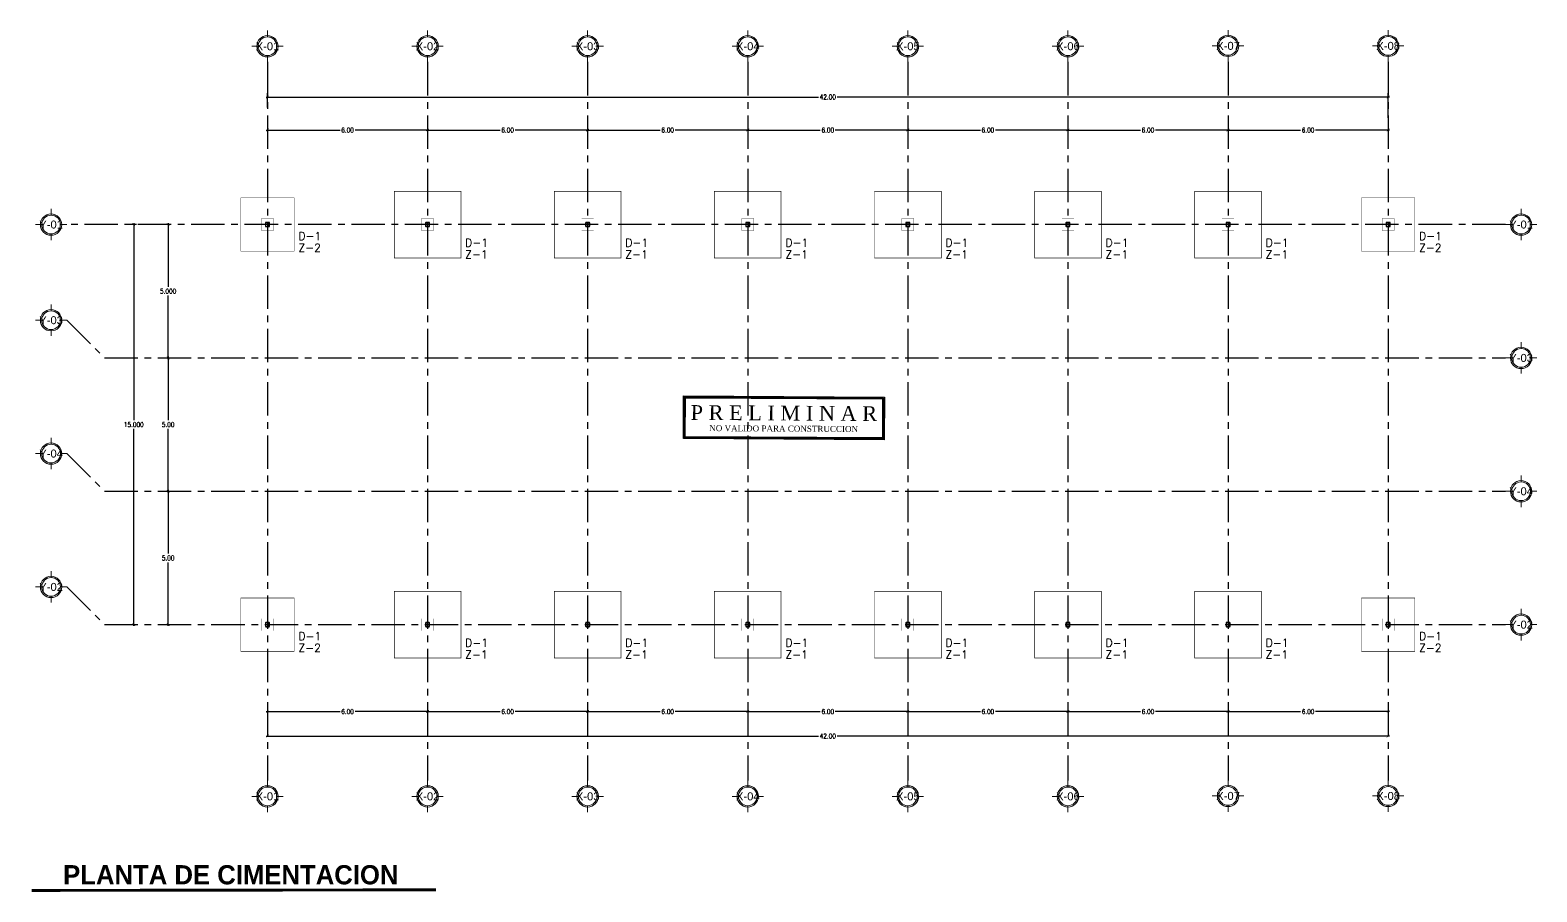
# Model space of a CAD drawing. Header units: millimetres. Extents: x 2153 to 2264, y 1628 to 1660.
# Drawn here: x 2153.4 to 2209.9, y 1627.9 to 1660.2 of the extents above; entities that cross this region are included whole.
import ezdxf
from ezdxf.enums import TextEntityAlignment as Align

# ---------------------------------------------------------------- set-up
doc = ezdxf.new("R2010")
doc.units = ezdxf.units.MM
doc.linetypes.add('CENTER', pattern=[2, 1.25, -0.25, 0.25, -0.25])
for name, color, linetype in [('A-ANNO-LINE', 7, 'Continuous'), ('A-SYMB-AXIS-LINE', 8, 'CENTER'), ('A-SYMB-DIM', 2, 'Continuous'), ('DADO', 5, 'Continuous'), ('JOIST REF', 7, 'Continuous'), ('OR 06', 1, 'Continuous'), ('ZAP.ASI', 2, 'Continuous')]:
    doc.layers.add(name, color=color, linetype=linetype)
doc.layers.add('ARMADURA', color=1, linetype='Continuous', lineweight=18)
doc.layers.add('SYMB-GRID HEAD', color=1, linetype='Continuous', lineweight=5)
doc.styles.add('BOLD', font='bold.shx', dxfattribs={"width": 1.1, "height": 0.4})
doc.styles.add('DIM100', font='simplex.shx', dxfattribs={"width": 0.75, "height": 0.18})
doc.styles.add('SIMPLEX', font='simplex.shx')
doc.styles.get("Standard").update_dxf_attribs({"font": 'arial.ttf'})
doc.styles.add('TITULOS', font='times.ttf', dxfattribs={"height": 1})
doc.dimstyles.new('DIM100', dxfattribs={"dimtxt": 0.18, "dimasz": 0.1, "dimexe": 0.15, "dimexo": 0.15, "dimgap": 0.075, "dimtad": 0, "dimzin": 0, "dimdsep": 46, "dimtxsty": 'DIM100', "dimblk": 'ARCHTICK', "dimcen": 0.1, "dimdle": 0.05, "dimclrd": 1, "dimclre": 8, "dimclrt": 2, "dimadec": 0, "dimazin": 0, "dimtfac": 1, "dimtofl": 0, "dimtmove": 2, "dimatfit": 3, "dimldrblk": 'ARCHTICK', "dimfxl": 1.5, "dimtolj": 1, "dimtzin": 0, "dimarcsym": 0})
doc.dimstyles.new('DIM100VERTICAL', dxfattribs={"dimtxt": 0.18, "dimasz": 0.1, "dimexe": 0.15, "dimexo": 0.15, "dimgap": 0.075, "dimtad": 0, "dimtih": 1, "dimtoh": 1, "dimzin": 0, "dimdsep": 46, "dimtxsty": 'DIM100', "dimblk": 'ARCHTICK', "dimcen": 0.1, "dimdle": 0.05, "dimclrd": 1, "dimclre": 8, "dimclrt": 2, "dimadec": 0, "dimazin": 0, "dimtfac": 1, "dimtofl": 0, "dimtmove": 2, "dimatfit": 3, "dimldrblk": 'ARCHTICK', "dimfxl": 1.5, "dimtolj": 1, "dimtzin": 0, "dimarcsym": 0})

# ---------------------------------------------------------------- blocks, each defined once
blk = doc.blocks.new('*U49')
at = {"layer": 'SYMB-GRID HEAD'}
h = blk.add_hatch(color=256, dxfattribs=at)
h.dxf.hatch_style = 1
h.paths.add_polyline_path([(0.0035, 0), (0.004, 0, 0.414214), (0, 0.004), (0, 0.0035, -0.414214)])
h.paths.add_polyline_path([(-0.0035, 0), (-0.004, 0, 0.414214), (0, -0.004), (0, -0.0035, -0.414214)])
for p, q in [((0, 0.0035), (0, 0.0059)), ((-0.0059, 0), (-0.0035, 0)), ((0.0035, 0), (0.0059, 0)), ((0, -0.0059), (0, -0.0035))]:
    blk.add_line(p, q, dxfattribs=at)
for radius in [0.004, 0.0035]:
    blk.add_circle((0, 0), radius, dxfattribs=at)
at = {"layer": 'SYMB-GRID HEAD', "color": 2}
blk.add_attdef('NO.EJE', text='', height=0.003, dxfattribs=at).set_placement((0, 0), align=Align.MIDDLE_CENTER)
blk = doc.blocks.new('_ArchTick')
at = {"color": 0, "linetype": 'ByBlock', "const_width": 0.15}
blk.add_lwpolyline([(-0.5, -0.5), (0.5, 0.5)], dxfattribs=at)
blk = doc.blocks.new('*D89')
at = {"layer": 'A-SYMB-DIM', "color": 1, "lineweight": -2, "transparency": 16777216}
for p, q in [((2162.233, 1657.731), (2182.938, 1657.731)), ((2204.333, 1657.731), (2183.628, 1657.731))]:
    blk.add_line(p, q, dxfattribs=at)
at = {"layer": 'A-SYMB-DIM', "color": 8, "lineweight": -2, "transparency": 16777216}
for p, q in [((2162.283, 1657.342), (2162.283, 1657.881)), ((2204.283, 1656.947), (2204.283, 1657.881))]:
    blk.add_line(p, q, dxfattribs=at)
at = {"layer": 'A-SYMB-DIM', "color": 1, "lineweight": -2, "transparency": 16777216, "xscale": 0.1, "yscale": 0.1, "zscale": 0.1, "rotation": 180}
blk.add_blockref('_ArchTick', (2162.283, 1657.731), dxfattribs=at)
at = {"layer": 'A-SYMB-DIM', "color": 1, "lineweight": -2, "transparency": 16777216, "xscale": 0.1, "yscale": 0.1, "zscale": 0.1}
blk.add_blockref('_ArchTick', (2204.283, 1657.731), dxfattribs=at)
at = {"layer": 'A-SYMB-DIM', "color": 2, "transparency": 16777216, "insert": (2183.283, 1657.731), "char_height": 0.18, "attachment_point": 5, "style": 'DIM100'}
blk.add_mtext('\\A1;42.00', dxfattribs=at)
blk = doc.blocks.new('*D91')
at = {"layer": 'A-SYMB-DIM', "color": 1, "lineweight": -2, "ltscale": 3.75, "transparency": 16777216}
for p, q in [((2158.56, 1653.001), (2158.56, 1650.616)), ((2158.56, 1647.901), (2158.56, 1650.286))]:
    blk.add_line(p, q, dxfattribs=at)
at = {"layer": 'A-SYMB-DIM', "color": 1, "lineweight": -2, "ltscale": 3.75, "transparency": 16777216, "xscale": 0.1, "yscale": 0.1, "zscale": 0.1}
for p, rotation in [((2158.56, 1652.951), 90), ((2158.56, 1647.951), 270)]:
    blk.add_blockref('_ArchTick', p, dxfattribs=dict(at, rotation=rotation))
at = {"layer": 'A-SYMB-DIM', "color": 2, "ltscale": 3.75, "transparency": 16777216, "insert": (2158.56, 1650.451), "char_height": 0.18, "attachment_point": 5, "style": 'DIM100'}
blk.add_mtext('\\A1;5.000', dxfattribs=at)
blk = doc.blocks.new('*D94')
at = {"layer": 'A-SYMB-DIM', "color": 1, "lineweight": -2, "ltscale": 3.75, "transparency": 16777216}
for p, q in [((2158.56, 1643.001), (2158.56, 1640.616)), ((2158.56, 1637.901), (2158.56, 1640.286))]:
    blk.add_line(p, q, dxfattribs=at)
at = {"layer": 'A-SYMB-DIM', "color": 1, "lineweight": -2, "ltscale": 3.75, "transparency": 16777216, "xscale": 0.1, "yscale": 0.1, "zscale": 0.1}
for p, rotation in [((2158.56, 1642.951), 90), ((2158.56, 1637.951), 270)]:
    blk.add_blockref('_ArchTick', p, dxfattribs=dict(at, rotation=rotation))
at = {"layer": 'A-SYMB-DIM', "color": 2, "ltscale": 3.75, "transparency": 16777216, "insert": (2158.56, 1640.451), "char_height": 0.18, "attachment_point": 5, "style": 'DIM100'}
blk.add_mtext('\\A1;5.00', dxfattribs=at)
blk = doc.blocks.new('*D125')
at = {"layer": 'A-SYMB-DIM', "color": 8, "lineweight": -2, "ltscale": 3.75, "transparency": 16777216}
blk.add_line((2157.369, 1652.951), (2157.122, 1652.951), dxfattribs=at)
at = {"layer": 'A-SYMB-DIM', "color": 1, "lineweight": -2, "ltscale": 3.75, "transparency": 16777216}
for p, q in [((2157.272, 1653.001), (2157.272, 1645.616)), ((2157.272, 1637.901), (2157.272, 1645.286))]:
    blk.add_line(p, q, dxfattribs=at)
at = {"layer": 'A-SYMB-DIM', "color": 1, "lineweight": -2, "ltscale": 3.75, "transparency": 16777216, "xscale": 0.1, "yscale": 0.1, "zscale": 0.1}
for p, rotation in [((2157.272, 1652.951), 90), ((2157.272, 1637.951), 270)]:
    blk.add_blockref('_ArchTick', p, dxfattribs=dict(at, rotation=rotation))
at = {"layer": 'A-SYMB-DIM', "color": 2, "ltscale": 3.75, "transparency": 16777216, "insert": (2157.272, 1645.451), "char_height": 0.18, "attachment_point": 5, "style": 'DIM100'}
blk.add_mtext('\\A1;15.000', dxfattribs=at)
blk = doc.blocks.new('*D98')
at = {"layer": 'A-SYMB-DIM', "color": 1, "lineweight": -2, "transparency": 16777216}
for p, q in [((2162.233, 1656.493), (2165.003, 1656.493)), ((2168.333, 1656.493), (2165.564, 1656.493))]:
    blk.add_line(p, q, dxfattribs=at)
at = {"layer": 'A-SYMB-DIM', "color": 1, "lineweight": -2, "transparency": 16777216, "xscale": 0.1, "yscale": 0.1, "zscale": 0.1, "rotation": 180}
blk.add_blockref('_ArchTick', (2162.283, 1656.493), dxfattribs=at)
at = {"layer": 'A-SYMB-DIM', "color": 1, "lineweight": -2, "transparency": 16777216, "xscale": 0.1, "yscale": 0.1, "zscale": 0.1}
blk.add_blockref('_ArchTick', (2168.283, 1656.493), dxfattribs=at)
at = {"layer": 'A-SYMB-DIM', "color": 2, "transparency": 16777216, "insert": (2165.283, 1656.493), "char_height": 0.18, "attachment_point": 5, "style": 'DIM100'}
blk.add_mtext('\\A1;6.00', dxfattribs=at)
blk = doc.blocks.new('*D99')
at = {"layer": 'A-SYMB-DIM', "color": 1, "lineweight": -2, "transparency": 16777216}
for p, q in [((2168.233, 1656.493), (2171.003, 1656.493)), ((2174.333, 1656.493), (2171.564, 1656.493))]:
    blk.add_line(p, q, dxfattribs=at)
at = {"layer": 'A-SYMB-DIM', "color": 1, "lineweight": -2, "transparency": 16777216, "xscale": 0.1, "yscale": 0.1, "zscale": 0.1, "rotation": 180}
blk.add_blockref('_ArchTick', (2168.283, 1656.493), dxfattribs=at)
at = {"layer": 'A-SYMB-DIM', "color": 1, "lineweight": -2, "transparency": 16777216, "xscale": 0.1, "yscale": 0.1, "zscale": 0.1}
blk.add_blockref('_ArchTick', (2174.283, 1656.493), dxfattribs=at)
at = {"layer": 'A-SYMB-DIM', "color": 2, "transparency": 16777216, "insert": (2171.283, 1656.493), "char_height": 0.18, "attachment_point": 5, "style": 'DIM100'}
blk.add_mtext('\\A1;6.00', dxfattribs=at)
blk = doc.blocks.new('*D100')
at = {"layer": 'A-SYMB-DIM', "color": 1, "lineweight": -2, "transparency": 16777216}
for p, q in [((2174.233, 1656.493), (2177.003, 1656.493)), ((2180.333, 1656.493), (2177.564, 1656.493))]:
    blk.add_line(p, q, dxfattribs=at)
at = {"layer": 'A-SYMB-DIM', "color": 1, "lineweight": -2, "transparency": 16777216, "xscale": 0.1, "yscale": 0.1, "zscale": 0.1, "rotation": 180}
blk.add_blockref('_ArchTick', (2174.283, 1656.493), dxfattribs=at)
at = {"layer": 'A-SYMB-DIM', "color": 1, "lineweight": -2, "transparency": 16777216, "xscale": 0.1, "yscale": 0.1, "zscale": 0.1}
blk.add_blockref('_ArchTick', (2180.283, 1656.493), dxfattribs=at)
at = {"layer": 'A-SYMB-DIM', "color": 2, "transparency": 16777216, "insert": (2177.283, 1656.493), "char_height": 0.18, "attachment_point": 5, "style": 'DIM100'}
blk.add_mtext('\\A1;6.00', dxfattribs=at)
blk = doc.blocks.new('*D101')
at = {"layer": 'A-SYMB-DIM', "color": 1, "lineweight": -2, "transparency": 16777216}
for p, q in [((2180.233, 1656.493), (2183.003, 1656.493)), ((2186.333, 1656.493), (2183.564, 1656.493))]:
    blk.add_line(p, q, dxfattribs=at)
at = {"layer": 'A-SYMB-DIM', "color": 1, "lineweight": -2, "transparency": 16777216, "xscale": 0.1, "yscale": 0.1, "zscale": 0.1, "rotation": 180}
blk.add_blockref('_ArchTick', (2180.283, 1656.493), dxfattribs=at)
at = {"layer": 'A-SYMB-DIM', "color": 1, "lineweight": -2, "transparency": 16777216, "xscale": 0.1, "yscale": 0.1, "zscale": 0.1}
blk.add_blockref('_ArchTick', (2186.283, 1656.493), dxfattribs=at)
at = {"layer": 'A-SYMB-DIM', "color": 2, "transparency": 16777216, "insert": (2183.283, 1656.493), "char_height": 0.18, "attachment_point": 5, "style": 'DIM100'}
blk.add_mtext('\\A1;6.00', dxfattribs=at)
blk = doc.blocks.new('*D102')
at = {"layer": 'A-SYMB-DIM', "color": 1, "lineweight": -2, "transparency": 16777216}
for p, q in [((2186.233, 1656.493), (2189.003, 1656.493)), ((2192.333, 1656.493), (2189.564, 1656.493))]:
    blk.add_line(p, q, dxfattribs=at)
at = {"layer": 'A-SYMB-DIM', "color": 1, "lineweight": -2, "transparency": 16777216, "xscale": 0.1, "yscale": 0.1, "zscale": 0.1, "rotation": 180}
blk.add_blockref('_ArchTick', (2186.283, 1656.493), dxfattribs=at)
at = {"layer": 'A-SYMB-DIM', "color": 1, "lineweight": -2, "transparency": 16777216, "xscale": 0.1, "yscale": 0.1, "zscale": 0.1}
blk.add_blockref('_ArchTick', (2192.283, 1656.493), dxfattribs=at)
at = {"layer": 'A-SYMB-DIM', "color": 2, "transparency": 16777216, "insert": (2189.283, 1656.493), "char_height": 0.18, "attachment_point": 5, "style": 'DIM100'}
blk.add_mtext('\\A1;6.00', dxfattribs=at)
blk = doc.blocks.new('*D103')
at = {"layer": 'A-SYMB-DIM', "color": 1, "lineweight": -2, "transparency": 16777216}
for p, q in [((2192.233, 1656.493), (2195.003, 1656.493)), ((2198.333, 1656.493), (2195.564, 1656.493))]:
    blk.add_line(p, q, dxfattribs=at)
at = {"layer": 'A-SYMB-DIM', "color": 1, "lineweight": -2, "transparency": 16777216, "xscale": 0.1, "yscale": 0.1, "zscale": 0.1, "rotation": 180}
blk.add_blockref('_ArchTick', (2192.283, 1656.493), dxfattribs=at)
at = {"layer": 'A-SYMB-DIM', "color": 1, "lineweight": -2, "transparency": 16777216, "xscale": 0.1, "yscale": 0.1, "zscale": 0.1}
blk.add_blockref('_ArchTick', (2198.283, 1656.493), dxfattribs=at)
at = {"layer": 'A-SYMB-DIM', "color": 2, "transparency": 16777216, "insert": (2195.283, 1656.493), "char_height": 0.18, "attachment_point": 5, "style": 'DIM100'}
blk.add_mtext('\\A1;6.00', dxfattribs=at)
blk = doc.blocks.new('*D104')
at = {"layer": 'A-SYMB-DIM', "color": 1, "lineweight": -2, "transparency": 16777216}
for p, q in [((2198.233, 1656.493), (2201.003, 1656.493)), ((2204.333, 1656.493), (2201.564, 1656.493))]:
    blk.add_line(p, q, dxfattribs=at)
at = {"layer": 'A-SYMB-DIM', "color": 1, "lineweight": -2, "transparency": 16777216, "xscale": 0.1, "yscale": 0.1, "zscale": 0.1, "rotation": 180}
blk.add_blockref('_ArchTick', (2198.283, 1656.493), dxfattribs=at)
at = {"layer": 'A-SYMB-DIM', "color": 1, "lineweight": -2, "transparency": 16777216, "xscale": 0.1, "yscale": 0.1, "zscale": 0.1}
blk.add_blockref('_ArchTick', (2204.283, 1656.493), dxfattribs=at)
at = {"layer": 'A-SYMB-DIM', "color": 2, "transparency": 16777216, "insert": (2201.283, 1656.493), "char_height": 0.18, "attachment_point": 5, "style": 'DIM100'}
blk.add_mtext('\\A1;6.00', dxfattribs=at)
blk = doc.blocks.new('*D108')
at = {"layer": 'A-SYMB-DIM', "color": 1, "lineweight": -2, "ltscale": 3.75, "transparency": 16777216}
for p, q in [((2158.56, 1648.001), (2158.56, 1645.616)), ((2158.56, 1642.901), (2158.56, 1645.286))]:
    blk.add_line(p, q, dxfattribs=at)
at = {"layer": 'A-SYMB-DIM', "color": 1, "lineweight": -2, "ltscale": 3.75, "transparency": 16777216, "xscale": 0.1, "yscale": 0.1, "zscale": 0.1}
for p, rotation in [((2158.56, 1647.951), 90), ((2158.56, 1642.951), 270)]:
    blk.add_blockref('_ArchTick', p, dxfattribs=dict(at, rotation=rotation))
at = {"layer": 'A-SYMB-DIM', "color": 2, "ltscale": 3.75, "transparency": 16777216, "insert": (2158.56, 1645.451), "char_height": 0.18, "attachment_point": 5, "style": 'DIM100'}
blk.add_mtext('\\A1;5.00', dxfattribs=at)
blk = doc.blocks.new('*D112')
at = {"layer": 'A-SYMB-DIM', "color": 1, "lineweight": -2, "transparency": 16777216}
for p, q in [((2162.233, 1634.693), (2165.003, 1634.693)), ((2168.333, 1634.693), (2165.564, 1634.693))]:
    blk.add_line(p, q, dxfattribs=at)
at = {"layer": 'A-SYMB-DIM', "color": 1, "lineweight": -2, "transparency": 16777216, "xscale": 0.1, "yscale": 0.1, "zscale": 0.1, "rotation": 180}
blk.add_blockref('_ArchTick', (2162.283, 1634.693), dxfattribs=at)
at = {"layer": 'A-SYMB-DIM', "color": 1, "lineweight": -2, "transparency": 16777216, "xscale": 0.1, "yscale": 0.1, "zscale": 0.1}
blk.add_blockref('_ArchTick', (2168.283, 1634.693), dxfattribs=at)
at = {"layer": 'A-SYMB-DIM', "color": 2, "transparency": 16777216, "insert": (2165.283, 1634.693), "char_height": 0.18, "attachment_point": 5, "style": 'DIM100'}
blk.add_mtext('\\A1;6.00', dxfattribs=at)
blk = doc.blocks.new('*D113')
at = {"layer": 'A-SYMB-DIM', "color": 1, "lineweight": -2, "transparency": 16777216}
for p, q in [((2168.233, 1634.693), (2171.003, 1634.693)), ((2174.333, 1634.693), (2171.564, 1634.693))]:
    blk.add_line(p, q, dxfattribs=at)
at = {"layer": 'A-SYMB-DIM', "color": 1, "lineweight": -2, "transparency": 16777216, "xscale": 0.1, "yscale": 0.1, "zscale": 0.1, "rotation": 180}
blk.add_blockref('_ArchTick', (2168.283, 1634.693), dxfattribs=at)
at = {"layer": 'A-SYMB-DIM', "color": 1, "lineweight": -2, "transparency": 16777216, "xscale": 0.1, "yscale": 0.1, "zscale": 0.1}
blk.add_blockref('_ArchTick', (2174.283, 1634.693), dxfattribs=at)
at = {"layer": 'A-SYMB-DIM', "color": 2, "transparency": 16777216, "insert": (2171.283, 1634.693), "char_height": 0.18, "attachment_point": 5, "style": 'DIM100'}
blk.add_mtext('\\A1;6.00', dxfattribs=at)
blk = doc.blocks.new('*D114')
at = {"layer": 'A-SYMB-DIM', "color": 1, "lineweight": -2, "transparency": 16777216}
for p, q in [((2174.233, 1634.693), (2177.003, 1634.693)), ((2180.333, 1634.693), (2177.564, 1634.693))]:
    blk.add_line(p, q, dxfattribs=at)
at = {"layer": 'A-SYMB-DIM', "color": 1, "lineweight": -2, "transparency": 16777216, "xscale": 0.1, "yscale": 0.1, "zscale": 0.1, "rotation": 180}
blk.add_blockref('_ArchTick', (2174.283, 1634.693), dxfattribs=at)
at = {"layer": 'A-SYMB-DIM', "color": 1, "lineweight": -2, "transparency": 16777216, "xscale": 0.1, "yscale": 0.1, "zscale": 0.1}
blk.add_blockref('_ArchTick', (2180.283, 1634.693), dxfattribs=at)
at = {"layer": 'A-SYMB-DIM', "color": 2, "transparency": 16777216, "insert": (2177.283, 1634.693), "char_height": 0.18, "attachment_point": 5, "style": 'DIM100'}
blk.add_mtext('\\A1;6.00', dxfattribs=at)
blk = doc.blocks.new('*D115')
at = {"layer": 'A-SYMB-DIM', "color": 1, "lineweight": -2, "transparency": 16777216}
for p, q in [((2180.233, 1634.693), (2183.003, 1634.693)), ((2186.333, 1634.693), (2183.564, 1634.693))]:
    blk.add_line(p, q, dxfattribs=at)
at = {"layer": 'A-SYMB-DIM', "color": 1, "lineweight": -2, "transparency": 16777216, "xscale": 0.1, "yscale": 0.1, "zscale": 0.1, "rotation": 180}
blk.add_blockref('_ArchTick', (2180.283, 1634.693), dxfattribs=at)
at = {"layer": 'A-SYMB-DIM', "color": 1, "lineweight": -2, "transparency": 16777216, "xscale": 0.1, "yscale": 0.1, "zscale": 0.1}
blk.add_blockref('_ArchTick', (2186.283, 1634.693), dxfattribs=at)
at = {"layer": 'A-SYMB-DIM', "color": 2, "transparency": 16777216, "insert": (2183.283, 1634.693), "char_height": 0.18, "attachment_point": 5, "style": 'DIM100'}
blk.add_mtext('\\A1;6.00', dxfattribs=at)
blk = doc.blocks.new('*D116')
at = {"layer": 'A-SYMB-DIM', "color": 1, "lineweight": -2, "transparency": 16777216}
for p, q in [((2186.233, 1634.693), (2189.003, 1634.693)), ((2192.333, 1634.693), (2189.564, 1634.693))]:
    blk.add_line(p, q, dxfattribs=at)
at = {"layer": 'A-SYMB-DIM', "color": 1, "lineweight": -2, "transparency": 16777216, "xscale": 0.1, "yscale": 0.1, "zscale": 0.1, "rotation": 180}
blk.add_blockref('_ArchTick', (2186.283, 1634.693), dxfattribs=at)
at = {"layer": 'A-SYMB-DIM', "color": 1, "lineweight": -2, "transparency": 16777216, "xscale": 0.1, "yscale": 0.1, "zscale": 0.1}
blk.add_blockref('_ArchTick', (2192.283, 1634.693), dxfattribs=at)
at = {"layer": 'A-SYMB-DIM', "color": 2, "transparency": 16777216, "insert": (2189.283, 1634.693), "char_height": 0.18, "attachment_point": 5, "style": 'DIM100'}
blk.add_mtext('\\A1;6.00', dxfattribs=at)
blk = doc.blocks.new('*D117')
at = {"layer": 'A-SYMB-DIM', "color": 1, "lineweight": -2, "transparency": 16777216}
for p, q in [((2192.233, 1634.693), (2195.003, 1634.693)), ((2198.333, 1634.693), (2195.564, 1634.693))]:
    blk.add_line(p, q, dxfattribs=at)
at = {"layer": 'A-SYMB-DIM', "color": 1, "lineweight": -2, "transparency": 16777216, "xscale": 0.1, "yscale": 0.1, "zscale": 0.1, "rotation": 180}
blk.add_blockref('_ArchTick', (2192.283, 1634.693), dxfattribs=at)
at = {"layer": 'A-SYMB-DIM', "color": 1, "lineweight": -2, "transparency": 16777216, "xscale": 0.1, "yscale": 0.1, "zscale": 0.1}
blk.add_blockref('_ArchTick', (2198.283, 1634.693), dxfattribs=at)
at = {"layer": 'A-SYMB-DIM', "color": 2, "transparency": 16777216, "insert": (2195.283, 1634.693), "char_height": 0.18, "attachment_point": 5, "style": 'DIM100'}
blk.add_mtext('\\A1;6.00', dxfattribs=at)
blk = doc.blocks.new('*D118')
at = {"layer": 'A-SYMB-DIM', "color": 1, "lineweight": -2, "transparency": 16777216}
for p, q in [((2198.233, 1634.693), (2201.003, 1634.693)), ((2204.333, 1634.693), (2201.564, 1634.693))]:
    blk.add_line(p, q, dxfattribs=at)
at = {"layer": 'A-SYMB-DIM', "color": 1, "lineweight": -2, "transparency": 16777216, "xscale": 0.1, "yscale": 0.1, "zscale": 0.1, "rotation": 180}
blk.add_blockref('_ArchTick', (2198.283, 1634.693), dxfattribs=at)
at = {"layer": 'A-SYMB-DIM', "color": 1, "lineweight": -2, "transparency": 16777216, "xscale": 0.1, "yscale": 0.1, "zscale": 0.1}
blk.add_blockref('_ArchTick', (2204.283, 1634.693), dxfattribs=at)
at = {"layer": 'A-SYMB-DIM', "color": 2, "transparency": 16777216, "insert": (2201.283, 1634.693), "char_height": 0.18, "attachment_point": 5, "style": 'DIM100'}
blk.add_mtext('\\A1;6.00', dxfattribs=at)
blk = doc.blocks.new('*D121')
at = {"layer": 'A-SYMB-DIM', "color": 1, "lineweight": -2, "transparency": 16777216}
for p, q in [((2162.233, 1633.771), (2182.938, 1633.771)), ((2204.333, 1633.771), (2183.628, 1633.771))]:
    blk.add_line(p, q, dxfattribs=at)
at = {"layer": 'A-SYMB-DIM', "color": 1, "lineweight": -2, "transparency": 16777216, "xscale": 0.1, "yscale": 0.1, "zscale": 0.1, "rotation": 180}
blk.add_blockref('_ArchTick', (2162.283, 1633.771), dxfattribs=at)
at = {"layer": 'A-SYMB-DIM', "color": 1, "lineweight": -2, "transparency": 16777216, "xscale": 0.1, "yscale": 0.1, "zscale": 0.1}
blk.add_blockref('_ArchTick', (2204.283, 1633.771), dxfattribs=at)
at = {"layer": 'A-SYMB-DIM', "color": 2, "transparency": 16777216, "insert": (2183.283, 1633.771), "char_height": 0.18, "attachment_point": 5, "style": 'DIM100'}
blk.add_mtext('\\A1;42.00', dxfattribs=at)
blk = doc.blocks.new('A$C79c8d83c')
at = {"layer": 'OR 06'}
for points in [[(-0.0585, -0.076), (0.0585, -0.076, 0.4142136), (0.076, -0.0585), (0.076, 0.0585, 0.4142136), (0.0585, 0.076), (-0.0585, 0.076, 0.4142136), (-0.076, 0.0585), (-0.076, -0.0585, 0.4142136)], [(-0.0585, -0.0681), (0.0585, -0.0681, 0.4142136), (0.0681, -0.0585), (0.0681, 0.0585, 0.4142136), (0.0585, 0.0681), (-0.0585, 0.0681, 0.4142136), (-0.0681, 0.0585), (-0.0681, -0.0585, 0.4142136)]]:
    blk.add_lwpolyline(points, format="xyb", close=True, dxfattribs=at)
blk = doc.blocks.new('SELLO PRELIMINAR')
at = {"color": 1}
for points in [[(195.4587, 131.113), (195.6002, 131.113), (195.6002, 131.083), (195.4587, 131.083)], [(195.4593, 131.1124), (195.5995, 131.1124), (195.5995, 131.0836), (195.4593, 131.0836)], [(195.46, 131.1117), (195.5989, 131.1117), (195.5989, 131.0843), (195.46, 131.0843)]]:
    blk.add_lwpolyline(points, close=True, dxfattribs=at)
at = {"color": 1, "style": 'TITULOS'}
for s, height, p in [('P R E L I M I N A R', 0.0104, (195.5294, 131.1014)), ('NO VALIDO PARA CONSTRUCCION', 0.004212, (195.5293, 131.0904))]:
    blk.add_text(s, height=height, rotation=359.9943, dxfattribs=at).set_placement(p, align=Align.MIDDLE)

msp = doc.modelspace()

# ---------------------------------------------------------------- linework, layer by layer
at = {"layer": 'A-SYMB-AXIS-LINE'}
for points in [[(2162.2833, 1659.0454), (2162.2833, 1632.1038)], [(2168.2833, 1659.0454), (2168.2833, 1632.1038)], [(2174.2833, 1659.0454), (2174.2833, 1632.1038)], [(2180.2833, 1659.0454), (2180.2833, 1632.1038)], [(2186.2833, 1659.0454), (2186.2833, 1632.1038)], [(2192.2833, 1659.0454), (2192.2833, 1632.1038)], [(2198.2833, 1659.0454), (2198.2833, 1632.1038)], [(2204.2833, 1659.0454), (2204.2833, 1632.1038)], [(2208.6776, 1652.9509), (2154.7641, 1652.9509)], [(2154.7641, 1649.3651), (2156.1783, 1647.9509), (2208.6776, 1647.9509)], [(2154.7641, 1644.3651), (2156.1783, 1642.9509), (2208.6776, 1642.9509)], [(2154.7641, 1639.3651), (2156.1783, 1637.9509), (2208.6776, 1637.9509)]]:
    msp.add_lwpolyline(points, dxfattribs=at)
at = {"layer": 'JOIST REF', "const_width": 0.108, "elevation": 0}
msp.add_lwpolyline([(2168.597, 1628.0086), (2153.442, 1627.9859)], dxfattribs=at)
at = {"layer": 'ZAP.ASI', "color": 2, "const_width": 0.0234}
for points in [[(2167.0333, 1654.2009), (2169.5333, 1654.2009), (2169.5333, 1651.7009), (2167.0333, 1651.7009)], [(2173.0333, 1654.2009), (2175.5333, 1654.2009), (2175.5333, 1651.7009), (2173.0333, 1651.7009)], [(2179.0333, 1654.2009), (2181.5333, 1654.2009), (2181.5333, 1651.7009), (2179.0333, 1651.7009)], [(2185.0333, 1654.2009), (2187.5333, 1654.2009), (2187.5333, 1651.7009), (2185.0333, 1651.7009)], [(2191.0333, 1654.2009), (2193.5333, 1654.2009), (2193.5333, 1651.7009), (2191.0333, 1651.7009)], [(2197.0333, 1654.2009), (2199.5333, 1654.2009), (2199.5333, 1651.7009), (2197.0333, 1651.7009)], [(2167.0333, 1639.2009), (2169.5333, 1639.2009), (2169.5333, 1636.7009), (2167.0333, 1636.7009)], [(2173.0333, 1639.2009), (2175.5333, 1639.2009), (2175.5333, 1636.7009), (2173.0333, 1636.7009)], [(2179.0333, 1639.2009), (2181.5333, 1639.2009), (2181.5333, 1636.7009), (2179.0333, 1636.7009)], [(2185.0333, 1639.2009), (2187.5333, 1639.2009), (2187.5333, 1636.7009), (2185.0333, 1636.7009)], [(2191.0333, 1639.2009), (2193.5333, 1639.2009), (2193.5333, 1636.7009), (2191.0333, 1636.7009)], [(2197.0333, 1639.2009), (2199.5333, 1639.2009), (2199.5333, 1636.7009), (2197.0333, 1636.7009)]]:
    msp.add_lwpolyline(points, close=True, dxfattribs=at)
at = {"layer": 'ZAP.ASI', "color": 3, "const_width": 0.0187}
for points in [[(2161.2833, 1653.9509), (2163.2833, 1653.9509), (2163.2833, 1651.9509), (2161.2833, 1651.9509)], [(2203.2833, 1653.9509), (2205.2833, 1653.9509), (2205.2833, 1651.9509), (2203.2833, 1651.9509)], [(2161.2833, 1638.9509), (2163.2833, 1638.9509), (2163.2833, 1636.9509), (2161.2833, 1636.9509)], [(2203.2833, 1638.9509), (2205.2833, 1638.9509), (2205.2833, 1636.9509), (2203.2833, 1636.9509)]]:
    msp.add_lwpolyline(points, close=True, dxfattribs=at)
at = {"layer": 'ZAP.ASI', "color": 0, "const_width": 0.00688}
for points in [[(2162.0583, 1653.1759), (2162.5083, 1653.1759), (2162.5083, 1652.7259), (2162.0583, 1652.7259)], [(2168.0583, 1653.1759), (2168.5083, 1653.1759), (2168.5083, 1652.7259), (2168.0583, 1652.7259)], [(2174.0583, 1653.1759), (2174.5083, 1653.1759), (2174.5083, 1652.7259), (2174.0583, 1652.7259)], [(2180.0583, 1653.1759), (2180.5083, 1653.1759), (2180.5083, 1652.7259), (2180.0583, 1652.7259)], [(2186.0583, 1653.1759), (2186.5083, 1653.1759), (2186.5083, 1652.7259), (2186.0583, 1652.7259)], [(2192.0583, 1653.1759), (2192.5083, 1653.1759), (2192.5083, 1652.7259), (2192.0583, 1652.7259)], [(2198.0583, 1653.1759), (2198.5083, 1653.1759), (2198.5083, 1652.7259), (2198.0583, 1652.7259)], [(2204.0583, 1653.1759), (2204.5083, 1653.1759), (2204.5083, 1652.7259), (2204.0583, 1652.7259)], [(2162.0583, 1638.1759), (2162.5083, 1638.1759), (2162.5083, 1637.7259), (2162.0583, 1637.7259)], [(2168.0583, 1638.1759), (2168.5083, 1638.1759), (2168.5083, 1637.7259), (2168.0583, 1637.7259)], [(2174.0583, 1638.1759), (2174.5083, 1638.1759), (2174.5083, 1637.7259), (2174.0583, 1637.7259)], [(2180.0583, 1638.1759), (2180.5083, 1638.1759), (2180.5083, 1637.7259), (2180.0583, 1637.7259)], [(2186.0583, 1638.1759), (2186.5083, 1638.1759), (2186.5083, 1637.7259), (2186.0583, 1637.7259)], [(2192.0583, 1638.1759), (2192.5083, 1638.1759), (2192.5083, 1637.7259), (2192.0583, 1637.7259)], [(2198.0583, 1638.1759), (2198.5083, 1638.1759), (2198.5083, 1637.7259), (2198.0583, 1637.7259)], [(2204.0583, 1638.1759), (2204.5083, 1638.1759), (2204.5083, 1637.7259), (2204.0583, 1637.7259)]]:
    msp.add_lwpolyline(points, close=True, dxfattribs=at)

# ---------------------------------------------------------------- block references
for p in [(2162.2833, 1652.9509), (2168.2833, 1652.9509), (2174.2833, 1652.9509), (2180.2833, 1652.9509), (2186.2833, 1652.9509), (2192.2833, 1652.9509), (2198.2833, 1652.9509), (2204.2833, 1652.9509), (2162.2833, 1637.9509), (2168.2833, 1637.9509), (2174.2833, 1637.9509), (2180.2833, 1637.9509), (2186.2833, 1637.9509), (2192.2833, 1637.9509), (2198.2833, 1637.9509), (2204.2833, 1637.9509)]:
    msp.add_blockref('A$C79c8d83c', p)
at = {"layer": 'A-ANNO-LINE', "color": 7, "xscale": 53.21187522661818, "yscale": 53.21187522661818, "zscale": 53.21187522661818, "rotation": 359.6507228471152}
msp.add_blockref('SELLO PRELIMINAR', (-8265.1821, -5266.7106), dxfattribs=at)
at = {"layer": 'SYMB-GRID HEAD', "xscale": 100, "yscale": 100, "zscale": 100, "rotation": 359.9999999855834}
for p, values in [((2162.2833, 1659.6354), {'NO.EJE': 'X-01'}), ((2168.2833, 1659.6354), {'NO.EJE': 'X-02'}), ((2174.2833, 1659.6354), {'NO.EJE': 'X-03'}), ((2180.2833, 1659.6354), {'NO.EJE': 'X-04'}), ((2186.2833, 1659.6354), {'NO.EJE': 'X-05'}), ((2192.2833, 1659.6354), {'NO.EJE': 'X-06'}), ((2198.2833, 1659.6502), {'NO.EJE': 'X-07'}), ((2204.2833, 1659.6502), {'NO.EJE': 'X-08'}), ((2154.1741, 1652.9509), {'NO.EJE': 'Y-01'}), ((2209.2676, 1652.9509), {'NO.EJE': 'Y-01'}), ((2154.1741, 1649.3651), {'NO.EJE': 'Y-03'}), ((2209.2676, 1647.9509), {'NO.EJE': 'Y-03'}), ((2154.1741, 1644.3651), {'NO.EJE': 'Y-04'}), ((2209.2676, 1642.9509), {'NO.EJE': 'Y-04'}), ((2154.1741, 1639.3651), {'NO.EJE': 'Y-02'}), ((2209.2676, 1637.9509), {'NO.EJE': 'Y-02'}), ((2162.2833, 1631.5138), {'NO.EJE': 'X-01'}), ((2168.2833, 1631.5138), {'NO.EJE': 'X-02'}), ((2174.2833, 1631.5138), {'NO.EJE': 'X-03'}), ((2180.2833, 1631.5138), {'NO.EJE': 'X-04'}), ((2186.2833, 1631.5138), {'NO.EJE': 'X-05'}), ((2192.2833, 1631.5138), {'NO.EJE': 'X-06'}), ((2198.2833, 1631.5286), {'NO.EJE': 'X-07'}), ((2204.2833, 1631.5286), {'NO.EJE': 'X-08'})]:
    msp.add_blockref('*U49', p, dxfattribs=at).add_auto_attribs(values)

# ---------------------------------------------------------------- texts
at = {"layer": 'ARMADURA', "style": 'BOLD'}
msp.add_text('PLANTA DE CIMENTACION ', height=0.72, dxfattribs=at).set_placement((2161.0423, 1628.5739, 0), align=Align.MIDDLE)
at = {"layer": 'DADO', "color": 0, "style": 'SIMPLEX'}
for p in [(2163.4406, 1652.3709), (2169.6906, 1652.1209), (2175.6906, 1652.1209), (2181.6906, 1652.1209), (2187.6906, 1652.1209), (2193.6906, 1652.1209), (2199.6906, 1652.1209), (2205.4406, 1652.3709), (2163.4406, 1637.3709), (2205.4406, 1637.3709), (2169.6906, 1637.1209), (2175.6906, 1637.1209), (2181.6906, 1637.1209), (2187.6906, 1637.1209), (2193.6906, 1637.1209), (2199.6906, 1637.1209)]:
    msp.add_text('D-1', height=0.3, dxfattribs=at).set_placement(p)
at = {"layer": 'ZAP.ASI', "color": 3, "style": 'SIMPLEX'}
for p in [(2163.4406, 1651.9309), (2205.4406, 1651.9309), (2163.4406, 1636.9309), (2205.4406, 1636.9309)]:
    msp.add_text('Z-2', height=0.3, dxfattribs=at).set_placement(p)
at = {"layer": 'ZAP.ASI', "color": 2, "style": 'SIMPLEX'}
for p in [(2169.6906, 1651.6809), (2175.6906, 1651.6809), (2181.6906, 1651.6809), (2187.6906, 1651.6809), (2193.6906, 1651.6809), (2199.6906, 1651.6809), (2169.6906, 1636.6809), (2175.6906, 1636.6809), (2181.6906, 1636.6809), (2187.6906, 1636.6809), (2193.6906, 1636.6809), (2199.6906, 1636.6809)]:
    msp.add_text('Z-1', height=0.3, dxfattribs=at).set_placement(p)

# ---------------------------------------------------------------- dimensions: what is measured, and where the dimension line sits
at = {"layer": 'A-SYMB-DIM'}
for base, p1, p2, picture, middle in [((2204.2833, 1657.7307), (2162.2833, 1657.1917), (2204.2833, 1656.7975), '*D89', (2183.2833, 1657.7307)), ((2168.2833, 1656.4933), (2162.2833, 1656.4933), (2168.2833, 1656.4933), '*D98', (2165.2833, 1656.4933)), ((2174.2833, 1656.4933), (2168.2833, 1656.4933), (2174.2833, 1656.4933), '*D99', (2171.2833, 1656.4933)), ((2180.2833, 1656.4933), (2174.2833, 1656.4933), (2180.2833, 1656.4933), '*D100', (2177.2833, 1656.4933)), ((2186.2833, 1656.4933), (2180.2833, 1656.4933), (2186.2833, 1656.4933), '*D101', (2183.2833, 1656.4933)), ((2192.2833, 1656.4933), (2186.2833, 1656.4933), (2192.2833, 1656.4933), '*D102', (2189.2833, 1656.4933)), ((2198.2833, 1656.4933), (2192.2833, 1656.4933), (2198.2833, 1656.4933), '*D103', (2195.2833, 1656.4933)), ((2204.2833, 1656.4933), (2198.2833, 1656.4933), (2204.2833, 1656.4933), '*D104', (2201.2833, 1656.4933)), ((2168.2833, 1634.6929), (2162.2833, 1634.6929), (2168.2833, 1634.6929), '*D112', (2165.2833, 1634.6929)), ((2174.2833, 1634.6929), (2168.2833, 1634.6929), (2174.2833, 1634.6929), '*D113', (2171.2833, 1634.6929)), ((2180.2833, 1634.6929), (2174.2833, 1634.6929), (2180.2833, 1634.6929), '*D114', (2177.2833, 1634.6929)), ((2186.2833, 1634.6929), (2180.2833, 1634.6929), (2186.2833, 1634.6929), '*D115', (2183.2833, 1634.6929)), ((2192.2833, 1634.6929), (2186.2833, 1634.6929), (2192.2833, 1634.6929), '*D116', (2189.2833, 1634.6929)), ((2198.2833, 1634.6929), (2192.2833, 1634.6929), (2198.2833, 1634.6929), '*D117', (2195.2833, 1634.6929)), ((2204.2833, 1634.6929), (2198.2833, 1634.6929), (2204.2833, 1634.6929), '*D118', (2201.2833, 1634.6929)), ((2204.2833, 1633.7715), (2162.2833, 1633.7715), (2204.2833, 1633.7715), '*D121', (2183.2833, 1633.7715))]:
    dim = msp.add_linear_dim(base=base, p1=p1, p2=p2, dimstyle='DIM100', override={"dimpost": '\\X'}, dxfattribs=at)
    dim.commit()
    dim.dimension.update_dxf_attribs({"geometry": picture, "text_midpoint": middle})
at = {"layer": 'A-SYMB-DIM', "ltscale": 3.75}
for base, p1, p2, override, picture, middle in [((2157.2717, 1637.9509), (2157.5193, 1652.9509), (2157.2717, 1637.9509), {"dimdec": 3, "dimpost": '\\X'}, '*D125', (2157.2717, 1645.4509)), ((2158.56, 1647.9509), (2158.56, 1652.9509), (2158.56, 1647.9509), {"dimdec": 3, "dimpost": '\\X'}, '*D91', (2158.56, 1650.4509)), ((2158.56, 1647.9509), (2158.56, 1642.9509), (2158.56, 1647.9509), {"dimpost": '\\X'}, '*D108', (2158.56, 1645.4509)), ((2158.56, 1637.9509), (2158.56, 1642.9509), (2158.56, 1637.9509), {"dimpost": '\\X'}, '*D94', (2158.56, 1640.4509))]:
    dim = msp.add_linear_dim(base=base, p1=p1, p2=p2, angle=90, dimstyle='DIM100VERTICAL', override=override, dxfattribs=at)
    dim.commit()
    dim.dimension.update_dxf_attribs({"geometry": picture, "text_midpoint": middle})

doc.saveas('drawing.dxf')
